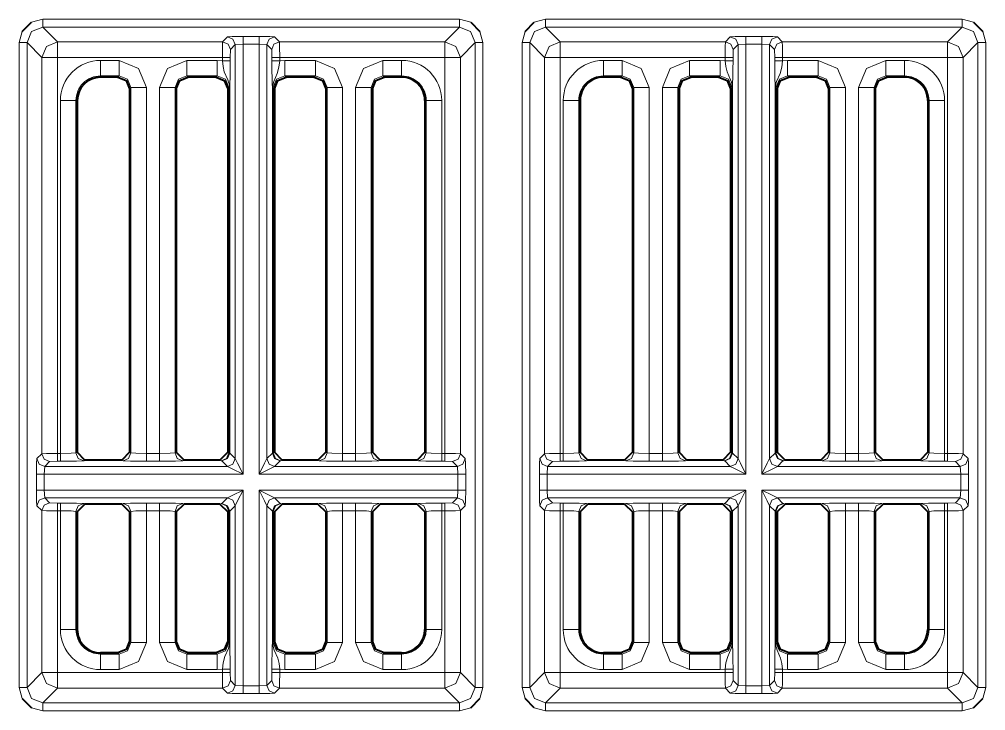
# Model space of a CAD drawing. Header units: millimetres. Extents: x 0 to 2941, y -405 to 1422.
# Drawn here: x 879.3 to 941.4, y 948 to 992.4 of the extents above; entities that cross this region are included whole.
import ezdxf

# ---------------------------------------------------------------- set-up
doc = ezdxf.new("R2010")
doc.units = ezdxf.units.MM
doc.layers.add('FINE', color=9, linetype='Continuous')
doc.layers.add('OUTLINE', color=7, linetype='Continuous')

msp = doc.modelspace()

# ---------------------------------------------------------------- linework, layer by layer
at = {"layer": 'FINE', "lineweight": 9}
for p, q in [((880.779, 992.427), (880.052, 992.239)), ((907.554, 992.427), (880.779, 992.427)), ((908.281, 992.239), (907.554, 992.427)), ((913.079, 992.427), (912.352, 992.239)), ((939.854, 992.427), (913.079, 992.427)), ((940.581, 992.239), (939.854, 992.427)), ((879.468, 991.655), (879.28, 990.928)), ((880.779, 991.927), (907.554, 991.927)), ((881.723, 990.984), (880.779, 991.927)), ((894.677, 991.325), (893.651, 991.325)), ((907.554, 991.927), (906.61, 990.984)), ((909.053, 990.928), (908.865, 991.655)), ((911.768, 991.655), (911.58, 990.928)), ((926.977, 991.325), (925.951, 991.325)), ((939.854, 991.927), (938.91, 990.984)), ((879.779, 990.928), (880.723, 989.984)), ((879.779, 949.503), (879.779, 990.928)), ((892.336, 990.984), (881.723, 990.984)), ((892.651, 991.299), (892.336, 990.984)), ((893.151, 990.799), (893.651, 990.824)), ((893.651, 990.824), (894.677, 990.824)), ((893.651, 963.201), (893.651, 990.824)), ((894.677, 990.824), (894.677, 963.201)), ((894.677, 990.824), (895.176, 990.799)), ((895.176, 990.799), (895.492, 990.484)), ((895.176, 964.201), (895.176, 990.799)), ((895.991, 990.984), (895.676, 991.299)), ((906.61, 990.984), (895.991, 990.984)), ((907.61, 989.984), (908.554, 990.928)), ((908.554, 990.928), (908.554, 949.503)), ((909.053, 949.503), (909.053, 990.928)), ((925.136, 990.484), (925.451, 990.799)), ((925.451, 990.799), (925.951, 990.824)), ((925.451, 990.799), (925.451, 964.201)), ((925.951, 963.201), (925.951, 990.824)), ((925.951, 990.824), (926.977, 990.824)), ((926.977, 990.824), (926.977, 963.201)), ((926.977, 990.824), (927.476, 990.799)), ((927.476, 990.799), (927.792, 990.484)), ((927.476, 964.201), (927.476, 990.799)), ((928.291, 990.984), (927.976, 991.299)), ((938.91, 990.984), (928.291, 990.984)), ((940.854, 990.928), (940.854, 949.503)), ((892.823, 989.984), (892.836, 990.484)), ((895.492, 990.484), (895.504, 989.984)), ((925.123, 989.984), (925.136, 990.484)), ((927.792, 990.484), (927.804, 989.984)), ((881.723, 989.984), (892.323, 989.984)), ((881.723, 964.529), (881.723, 989.984)), ((892.323, 989.758), (891.996, 989.789)), ((892.323, 989.984), (892.323, 989.758)), ((892.823, 989.758), (892.823, 989.984)), ((895.504, 989.984), (895.504, 989.758)), ((896.004, 989.984), (906.61, 989.984)), ((896.004, 989.758), (896.004, 989.984)), ((896.331, 989.789), (896.004, 989.758)), ((898.296, 989.789), (896.331, 989.789)), ((903.835, 989.789), (902.631, 989.789)), ((906.61, 989.984), (906.61, 964.529)), ((907.61, 964.516), (907.61, 989.984)), ((914.023, 989.984), (924.623, 989.984)), ((914.023, 964.529), (914.023, 989.984)), ((925.123, 989.758), (925.123, 989.984)), ((927.804, 989.984), (927.804, 989.758)), ((928.304, 989.984), (938.91, 989.984)), ((928.304, 989.758), (928.304, 989.984)), ((928.631, 989.789), (928.304, 989.758)), ((930.596, 989.789), (928.631, 989.789)), ((936.135, 989.789), (934.931, 989.789)), ((938.91, 989.984), (938.91, 964.529)), ((890.113, 988.708), (890.031, 988.79)), ((896.412, 988.708), (896.331, 988.79)), ((896.331, 988.79), (898.296, 988.79)), ((898.296, 988.79), (898.215, 988.708)), ((916.799, 988.708), (916.799, 988.79)), ((922.413, 988.708), (922.331, 988.79)), ((922.331, 988.79), (924.296, 988.79)), ((924.296, 988.79), (924.215, 988.708)), ((928.713, 988.708), (928.631, 988.79)), ((886.364, 987.959), (886.445, 988.041)), ((886.445, 988.041), (886.445, 964.566)), ((888.284, 988.041), (888.284, 964.529)), ((889.282, 988.041), (889.364, 987.959)), ((892.777, 988.041), (892.777, 964.558)), ((892.794, 964.558), (892.794, 988.041)), ((895.533, 988.041), (895.533, 964.558)), ((895.55, 964.558), (895.55, 988.041)), ((895.582, 988.041), (895.664, 987.959)), ((895.582, 964.566), (895.582, 988.041)), ((898.964, 987.959), (899.045, 988.041)), ((899.045, 988.041), (899.045, 964.566)), ((900.043, 964.529), (900.043, 988.041)), ((900.884, 988.041), (900.884, 964.529)), ((901.882, 988.041), (901.964, 987.959)), ((918.664, 987.959), (918.745, 988.041)), ((918.745, 988.041), (918.745, 964.566)), ((920.584, 988.041), (920.584, 964.529)), ((921.582, 988.041), (921.664, 987.959)), ((921.582, 964.566), (921.582, 988.041)), ((924.964, 987.959), (925.045, 988.041)), ((925.045, 988.041), (925.045, 964.566)), ((925.077, 988.041), (925.077, 964.558)), ((925.094, 964.558), (925.094, 988.041)), ((927.833, 988.041), (927.833, 964.558)), ((927.85, 964.558), (927.85, 988.041)), ((927.882, 988.041), (927.964, 987.959)), ((931.264, 987.959), (931.345, 988.041)), ((931.345, 988.041), (931.345, 964.566)), ((932.344, 964.529), (932.344, 988.041)), ((933.184, 988.041), (933.184, 964.529)), ((881.919, 987.208), (881.919, 964.529)), ((882.917, 987.208), (882.999, 987.208)), ((905.335, 987.208), (905.416, 987.208)), ((906.415, 964.529), (906.415, 987.208)), ((914.219, 987.208), (914.219, 964.529)), ((915.217, 987.208), (915.299, 987.208)), ((915.217, 964.566), (915.217, 987.208)), ((937.635, 987.208), (937.716, 987.208)), ((937.716, 987.208), (937.716, 964.566)), ((938.715, 964.529), (938.715, 987.208)), ((880.723, 964.516), (880.408, 964.201)), ((880.908, 963.701), (881.223, 964.016)), ((881.223, 964.016), (881.723, 964.029)), ((881.919, 964.529), (881.723, 964.529)), ((881.723, 964.029), (881.919, 964.029)), ((883.416, 964.066), (883.498, 964.107)), ((885.864, 964.107), (885.946, 964.066)), ((886.445, 964.566), (886.364, 964.607)), ((887.444, 964.029), (888.284, 964.029)), ((889.781, 964.066), (889.864, 964.107)), ((892.164, 964.107), (892.246, 964.066)), ((892.246, 964.066), (892.294, 964.058)), ((892.294, 964.058), (892.651, 963.701)), ((892.745, 964.566), (892.664, 964.607)), ((892.777, 964.558), (892.745, 964.566)), ((893.151, 964.201), (892.794, 964.558)), ((895.533, 964.558), (895.176, 964.201)), ((895.582, 964.566), (895.55, 964.558)), ((895.664, 964.607), (895.582, 964.566)), ((895.676, 963.701), (896.033, 964.058)), ((896.033, 964.058), (896.082, 964.066)), ((896.082, 964.066), (896.164, 964.107)), ((898.463, 964.107), (898.546, 964.066)), ((899.045, 964.566), (898.964, 964.607)), ((900.884, 964.529), (900.043, 964.529)), ((900.043, 964.029), (900.884, 964.029)), ((902.381, 964.066), (902.464, 964.107)), ((904.835, 964.107), (904.917, 964.066)), ((906.61, 964.529), (906.415, 964.529)), ((906.415, 964.029), (906.61, 964.029)), ((906.61, 964.029), (907.11, 964.016)), ((907.11, 964.016), (907.425, 963.701)), ((907.925, 964.201), (907.61, 964.516)), ((913.208, 963.701), (913.523, 964.016)), ((913.523, 964.016), (914.023, 964.029)), ((914.219, 964.529), (914.023, 964.529)), ((914.023, 964.029), (914.219, 964.029)), ((915.299, 964.607), (915.217, 964.566)), ((915.717, 964.066), (915.799, 964.107)), ((918.164, 964.107), (918.246, 964.066)), ((918.745, 964.566), (918.664, 964.607)), ((919.743, 964.029), (920.584, 964.029)), ((921.664, 964.607), (921.582, 964.566)), ((922.082, 964.066), (922.163, 964.107)), ((924.464, 964.107), (924.546, 964.066)), ((924.546, 964.066), (924.594, 964.058)), ((924.594, 964.058), (924.951, 963.701)), ((925.045, 964.566), (924.964, 964.607)), ((925.077, 964.558), (925.045, 964.566)), ((925.451, 964.201), (925.094, 964.558)), ((927.833, 964.558), (927.476, 964.201)), ((927.882, 964.566), (927.85, 964.558)), ((927.976, 963.701), (928.333, 964.058)), ((928.333, 964.058), (928.382, 964.066)), ((928.382, 964.066), (928.464, 964.107)), ((930.764, 964.107), (930.846, 964.066)), ((931.345, 964.566), (931.264, 964.607)), ((933.184, 964.529), (932.344, 964.529)), ((932.344, 964.029), (933.184, 964.029)), ((934.264, 964.607), (934.182, 964.566)), ((934.681, 964.066), (934.763, 964.107)), ((937.135, 964.107), (937.217, 964.066)), ((937.716, 964.566), (937.635, 964.607)), ((938.91, 964.529), (938.715, 964.529)), ((938.715, 964.029), (938.91, 964.029)), ((938.91, 964.029), (939.41, 964.016)), ((939.41, 964.016), (939.725, 963.701)), ((880.882, 963.201), (880.908, 963.701)), ((880.908, 963.701), (892.651, 963.701)), ((895.676, 963.701), (907.425, 963.701)), ((907.425, 963.701), (907.451, 963.201)), ((913.182, 963.201), (913.208, 963.701)), ((913.208, 963.701), (924.951, 963.701)), ((927.976, 963.701), (939.725, 963.701)), ((939.725, 963.701), (939.751, 963.201)), ((880.382, 963.201), (880.382, 962.175)), ((880.882, 962.175), (880.882, 963.201)), ((893.651, 963.201), (880.882, 963.201)), ((907.451, 963.201), (894.677, 963.201)), ((907.451, 963.201), (907.451, 962.175)), ((907.951, 962.175), (907.951, 963.201)), ((912.683, 963.201), (912.683, 962.175)), ((925.951, 963.201), (913.182, 963.201)), ((913.182, 962.175), (913.182, 963.201)), ((939.751, 963.201), (926.977, 963.201)), ((939.751, 963.201), (939.751, 962.175)), ((940.251, 962.175), (940.251, 963.201)), ((880.908, 961.675), (880.882, 962.175)), ((893.651, 949.606), (893.651, 962.175)), ((894.677, 962.175), (894.677, 949.606)), ((894.677, 962.175), (907.451, 962.175)), ((907.451, 962.175), (907.425, 961.675)), ((913.182, 962.175), (925.951, 962.175)), ((913.208, 961.675), (913.182, 962.175)), ((926.977, 962.175), (939.751, 962.175)), ((926.977, 962.175), (926.977, 949.606)), ((939.751, 962.175), (939.725, 961.675)), ((892.651, 961.675), (880.908, 961.675)), ((881.223, 961.36), (880.908, 961.675)), ((892.651, 961.675), (892.294, 961.318)), ((907.425, 961.675), (895.676, 961.675)), ((896.033, 961.318), (895.676, 961.675)), ((907.425, 961.675), (907.11, 961.36)), ((924.951, 961.675), (913.208, 961.675)), ((913.523, 961.36), (913.208, 961.675)), ((939.725, 961.675), (927.976, 961.675)), ((928.333, 961.318), (927.976, 961.675)), ((939.725, 961.675), (939.41, 961.36)), ((880.408, 961.176), (880.723, 960.86)), ((881.723, 961.348), (881.223, 961.36)), ((881.919, 961.348), (881.723, 961.348)), ((883.498, 961.269), (883.416, 961.31)), ((885.946, 961.31), (885.864, 961.269)), ((888.284, 961.348), (887.444, 961.348)), ((889.864, 961.269), (889.781, 961.31)), ((892.246, 961.31), (892.164, 961.269)), ((892.294, 961.318), (892.246, 961.31)), ((892.794, 960.819), (893.151, 961.176)), ((895.176, 949.632), (895.176, 961.176)), ((896.082, 961.31), (896.033, 961.318)), ((896.164, 961.269), (896.082, 961.31)), ((898.546, 961.31), (898.463, 961.269)), ((900.884, 961.348), (900.043, 961.348)), ((902.464, 961.269), (902.381, 961.31)), ((904.917, 961.31), (904.835, 961.269)), ((906.61, 961.348), (906.415, 961.348)), ((907.11, 961.36), (906.61, 961.348)), ((912.708, 961.176), (913.023, 960.86)), ((914.023, 961.348), (913.523, 961.36)), ((914.219, 961.348), (914.023, 961.348)), ((918.246, 961.31), (918.164, 961.269)), ((920.584, 961.348), (919.743, 961.348)), ((924.546, 961.31), (924.464, 961.269)), ((925.094, 960.819), (925.451, 961.176)), ((925.451, 961.176), (925.451, 949.632)), ((928.382, 961.31), (928.333, 961.318)), ((928.464, 961.269), (928.382, 961.31)), ((930.846, 961.31), (930.764, 961.269)), ((933.184, 961.348), (932.344, 961.348)), ((934.763, 961.269), (934.681, 961.31)), ((937.217, 961.31), (937.135, 961.269)), ((938.91, 961.348), (938.715, 961.348)), ((939.41, 961.36), (938.91, 961.348)), ((939.91, 960.86), (940.225, 961.176)), ((880.723, 960.86), (880.723, 950.447)), ((881.723, 960.847), (881.919, 960.847)), ((881.723, 950.447), (881.723, 960.847)), ((882.917, 953.222), (882.917, 960.81)), ((882.917, 960.81), (882.999, 960.77)), ((889.282, 952.39), (889.282, 960.81)), ((889.282, 960.81), (889.364, 960.77)), ((892.664, 960.77), (892.745, 960.81)), ((892.745, 960.81), (892.777, 960.819)), ((892.745, 960.81), (892.745, 952.39)), ((892.777, 960.819), (892.777, 952.39)), ((892.794, 952.39), (892.794, 960.819)), ((895.582, 952.39), (895.582, 960.81)), ((895.582, 960.81), (895.664, 960.77)), ((900.043, 952.39), (900.043, 960.847)), ((900.043, 960.847), (900.884, 960.847)), ((900.884, 960.847), (900.884, 952.39)), ((905.335, 960.77), (905.416, 960.81)), ((906.415, 960.847), (906.61, 960.847)), ((906.415, 953.222), (906.415, 960.847)), ((906.61, 960.847), (906.61, 950.447)), ((907.61, 950.447), (907.61, 960.86)), ((914.023, 960.847), (914.219, 960.847)), ((914.023, 950.447), (914.023, 960.847)), ((914.219, 960.847), (914.219, 953.222)), ((915.217, 953.222), (915.217, 960.81)), ((915.217, 960.81), (915.299, 960.77)), ((918.664, 960.77), (918.745, 960.81)), ((918.745, 960.81), (918.745, 952.39)), ((919.743, 952.39), (919.743, 960.847)), ((919.743, 960.847), (920.584, 960.847)), ((920.584, 960.847), (920.584, 952.39)), ((921.582, 952.39), (921.582, 960.81)), ((921.582, 960.81), (921.664, 960.77)), ((924.964, 960.77), (925.045, 960.81)), ((925.045, 960.81), (925.077, 960.819)), ((925.045, 960.81), (925.045, 952.39)), ((925.077, 960.819), (925.077, 952.39)), ((925.094, 952.39), (925.094, 960.819)), ((927.833, 960.819), (927.833, 952.39)), ((927.85, 960.819), (927.882, 960.81)), ((927.882, 952.39), (927.882, 960.81)), ((927.882, 960.81), (927.964, 960.77)), ((931.264, 960.77), (931.345, 960.81)), ((932.344, 952.39), (932.344, 960.847)), ((932.344, 960.847), (933.184, 960.847)), ((933.184, 960.847), (933.184, 952.39)), ((934.182, 952.39), (934.182, 960.81)), ((934.182, 960.81), (934.264, 960.77)), ((937.635, 960.77), (937.716, 960.81)), ((937.716, 960.81), (937.716, 953.222)), ((938.715, 960.847), (938.91, 960.847)), ((938.715, 953.222), (938.715, 960.847)), ((938.91, 960.847), (938.91, 950.447)), ((939.91, 950.447), (939.91, 960.86)), ((882.999, 953.222), (882.917, 953.222)), ((915.299, 953.222), (915.217, 953.222)), ((937.716, 953.222), (937.635, 953.222)), ((886.445, 952.39), (886.364, 952.471)), ((889.364, 952.471), (889.282, 952.39)), ((892.745, 952.39), (892.664, 952.471)), ((895.664, 952.471), (895.582, 952.39)), ((899.045, 952.39), (898.964, 952.471)), ((901.964, 952.471), (901.882, 952.39)), ((918.745, 952.39), (918.664, 952.471)), ((921.664, 952.471), (921.582, 952.39)), ((925.045, 952.39), (924.964, 952.471)), ((927.964, 952.471), (927.882, 952.39)), ((934.264, 952.471), (934.182, 952.39)), ((890.031, 951.641), (890.113, 951.722)), ((896.331, 951.641), (896.412, 951.722)), ((898.296, 951.641), (896.331, 951.641)), ((898.215, 951.722), (898.296, 951.641)), ((916.799, 951.641), (916.799, 951.722)), ((924.215, 951.722), (924.296, 951.641)), ((928.631, 951.641), (928.713, 951.722)), ((930.596, 951.641), (928.631, 951.641)), ((930.515, 951.722), (930.596, 951.641)), ((934.931, 951.641), (935.013, 951.722)), ((936.135, 951.641), (934.931, 951.641)), ((936.135, 951.722), (936.135, 951.641)), ((880.723, 950.447), (879.779, 949.503)), ((892.323, 950.447), (881.723, 950.447)), ((884.499, 950.643), (885.696, 950.643)), ((892.323, 950.673), (892.323, 950.447)), ((892.823, 950.447), (892.823, 950.673)), ((892.836, 949.947), (892.823, 950.447)), ((895.504, 950.447), (895.492, 949.947)), ((895.504, 950.673), (895.504, 950.447)), ((896.004, 950.447), (896.004, 950.673)), ((896.004, 950.673), (896.331, 950.643)), ((906.61, 950.447), (896.004, 950.447)), ((896.331, 950.643), (898.296, 950.643)), ((902.631, 950.643), (903.835, 950.643)), ((908.554, 949.503), (907.61, 950.447)), ((924.623, 950.447), (914.023, 950.447)), ((916.799, 950.643), (917.996, 950.643)), ((922.331, 950.643), (924.296, 950.643)), ((924.296, 950.643), (924.623, 950.673)), ((924.623, 950.673), (924.623, 950.447)), ((925.123, 950.447), (925.123, 950.673)), ((925.136, 949.947), (925.123, 950.447)), ((927.804, 950.447), (927.792, 949.947)), ((927.804, 950.673), (927.804, 950.447)), ((928.304, 950.447), (928.304, 950.673)), ((928.304, 950.673), (928.631, 950.643)), ((938.91, 950.447), (928.304, 950.447)), ((928.631, 950.643), (930.596, 950.643)), ((934.931, 950.643), (936.135, 950.643)), ((940.854, 949.503), (939.91, 950.447)), ((895.492, 949.947), (895.176, 949.632)), ((925.451, 949.632), (925.136, 949.947)), ((927.792, 949.947), (927.476, 949.632)), ((880.779, 948.503), (881.723, 949.447)), ((881.723, 949.447), (892.336, 949.447)), ((892.336, 949.447), (892.651, 949.132)), ((893.651, 949.606), (893.151, 949.632)), ((894.677, 949.606), (893.651, 949.606)), ((895.176, 949.632), (894.677, 949.606)), ((895.991, 949.447), (906.61, 949.447)), ((906.61, 949.447), (907.554, 948.503)), ((908.865, 948.776), (909.053, 949.503)), ((913.079, 948.503), (914.023, 949.447)), ((914.023, 949.447), (924.636, 949.447)), ((924.636, 949.447), (924.951, 949.132)), ((925.951, 949.606), (925.451, 949.632)), ((927.476, 949.632), (926.977, 949.606)), ((927.976, 949.132), (928.291, 949.447)), ((941.165, 948.776), (941.354, 949.503)), ((907.554, 948.503), (880.779, 948.503)), ((893.651, 949.106), (894.677, 949.106)), ((939.854, 948.503), (913.079, 948.503)), ((925.951, 949.106), (926.977, 949.106)), ((880.052, 948.191), (880.779, 948.003)), ((880.779, 948.003), (907.554, 948.003)), ((907.554, 948.003), (908.281, 948.191)), ((912.352, 948.191), (913.079, 948.003))]:
    msp.add_line(p, q, dxfattribs=at)
for points in [[(880.779, 992.427), (880.779, 992.078), (880.779, 991.927)], [(907.554, 992.427), (907.554, 992.078), (907.554, 991.927)], [(913.079, 992.427), (913.079, 992.078), (913.079, 991.927)], [(939.854, 992.427), (939.854, 992.078), (939.854, 991.927)], [(879.779, 990.928), (880.072, 991.635), (880.779, 991.927)], [(893.651, 991.325), (892.953, 991.317), (892.651, 991.299)], [(893.651, 990.824), (893.651, 991.174), (893.651, 991.325)], [(894.677, 990.824), (894.677, 991.174), (894.677, 991.325)], [(895.676, 991.299), (895.374, 991.317), (894.677, 991.325)], [(907.554, 991.927), (908.261, 991.635), (908.554, 990.928)], [(912.08, 990.928), (912.372, 991.635), (913.079, 991.927)], [(914.023, 990.984), (913.079, 991.927), (939.854, 991.927)], [(925.951, 991.325), (925.253, 991.317), (924.951, 991.299)], [(925.951, 990.824), (925.951, 991.174), (925.951, 991.325)], [(926.977, 990.824), (926.977, 991.174), (926.977, 991.325)], [(927.976, 991.299), (927.674, 991.317), (926.977, 991.325)], [(939.854, 991.927), (940.561, 991.635), (940.854, 990.928)], [(941.354, 949.503), (941.354, 990.928), (941.165, 991.655)], [(879.779, 990.928), (879.629, 990.928), (879.28, 990.928)], [(879.28, 990.928), (879.28, 949.503), (879.468, 948.776)], [(881.723, 990.984), (881.016, 990.691), (880.723, 989.984)], [(881.723, 990.984), (881.723, 990.682), (881.723, 989.984)], [(892.336, 990.984), (892.327, 990.682), (892.323, 989.984)], [(892.836, 990.484), (892.689, 990.837), (892.336, 990.984)], [(893.151, 990.799), (893.004, 991.152), (892.651, 991.299)], [(892.836, 990.484), (893.151, 990.799), (893.151, 964.201)], [(895.176, 990.799), (895.323, 991.152), (895.676, 991.299)], [(895.492, 990.484), (895.638, 990.837), (895.991, 990.984)], [(896.004, 989.984), (896, 990.682), (895.991, 990.984)], [(906.61, 990.984), (906.61, 990.682), (906.61, 989.984)], [(907.61, 989.984), (907.317, 990.691), (906.61, 990.984)], [(909.053, 990.928), (908.705, 990.928), (908.554, 990.928)], [(912.08, 990.928), (911.929, 990.928), (911.58, 990.928)], [(911.58, 990.928), (911.58, 949.503), (911.768, 948.776)], [(912.08, 949.503), (912.08, 990.928), (913.023, 989.984)], [(914.023, 990.984), (913.316, 990.691), (913.023, 989.984)], [(924.951, 991.299), (924.636, 990.984), (914.023, 990.984)], [(914.023, 990.984), (914.023, 990.682), (914.023, 989.984)], [(924.636, 990.984), (924.627, 990.682), (924.623, 989.984)], [(925.136, 990.484), (924.989, 990.837), (924.636, 990.984)], [(925.451, 990.799), (925.304, 991.152), (924.951, 991.299)], [(927.476, 990.799), (927.623, 991.152), (927.976, 991.299)], [(927.792, 990.484), (927.938, 990.837), (928.291, 990.984)], [(928.304, 989.984), (928.3, 990.682), (928.291, 990.984)], [(938.91, 990.984), (938.91, 990.682), (938.91, 989.984)], [(939.91, 989.984), (939.617, 990.691), (938.91, 990.984)], [(939.91, 964.516), (939.91, 989.984), (940.854, 990.928)], [(941.354, 990.928), (941.005, 990.928), (940.854, 990.928)], [(881.723, 989.984), (881.025, 989.984), (880.723, 989.984), (880.723, 964.516)], [(884.499, 988.79), (884.499, 989.1), (884.499, 989.789)], [(885.696, 988.79), (885.696, 989.1), (885.696, 989.789)], [(888.284, 964.529), (887.444, 964.529), (887.444, 988.041), (886.932, 989.277), (885.696, 989.789)], [(891.996, 989.789), (890.031, 989.789), (888.795, 989.277), (888.284, 988.041)], [(890.031, 988.79), (890.031, 989.1), (890.031, 989.789)], [(891.996, 988.79), (891.996, 989.1), (891.996, 989.789)], [(892.823, 989.984), (892.672, 989.984), (892.323, 989.984)], [(892.823, 989.758), (892.672, 989.758), (892.323, 989.758)], [(892.323, 989.758), (892.366, 989.394), (892.444, 989.051), (892.669, 988.533), (892.72, 988.396), (892.749, 988.289), (892.772, 988.143), (892.777, 988.074), (892.777, 988.041)], [(892.794, 988.041), (892.794, 988.053), (892.794, 988.081), (892.795, 988.14), (892.797, 988.189), (892.799, 988.263), (892.813, 988.757), (892.82, 989.227), (892.823, 989.758)], [(895.504, 989.984), (895.655, 989.984), (896.004, 989.984)], [(895.504, 989.758), (895.655, 989.758), (896.004, 989.758)], [(895.504, 989.758), (895.507, 989.166), (895.517, 988.618), (895.53, 988.21), (895.533, 988.102), (895.533, 988.068), (895.533, 988.041)], [(895.55, 988.041), (895.552, 988.111), (895.561, 988.198), (895.621, 988.438), (895.843, 988.937), (895.954, 989.351), (896.004, 989.758)], [(896.331, 988.79), (896.331, 989.1), (896.331, 989.789)], [(898.296, 988.79), (898.296, 989.1), (898.296, 989.789)], [(900.043, 988.041), (899.532, 989.277), (898.296, 989.789)], [(902.631, 989.789), (901.395, 989.277), (900.884, 988.041)], [(902.631, 989.789), (902.631, 989.1), (902.631, 988.79)], [(903.835, 989.789), (903.835, 989.1), (903.835, 988.79)], [(907.61, 989.984), (907.308, 989.984), (906.61, 989.984)], [(913.023, 989.984), (913.023, 964.516), (912.708, 964.201)], [(914.023, 989.984), (913.325, 989.984), (913.023, 989.984)], [(916.799, 988.79), (916.799, 989.1), (916.799, 989.789)], [(917.996, 988.79), (917.996, 989.1), (917.996, 989.789)], [(920.584, 964.529), (919.743, 964.529), (919.743, 988.041), (919.232, 989.277), (917.996, 989.789)], [(924.296, 989.789), (922.331, 989.789), (921.095, 989.277), (920.584, 988.041)], [(922.331, 988.79), (922.331, 989.1), (922.331, 989.789)], [(924.623, 989.984), (924.623, 989.758), (924.296, 989.789)], [(924.296, 988.79), (924.296, 989.1), (924.296, 989.789)], [(925.123, 989.984), (924.972, 989.984), (924.623, 989.984)], [(925.123, 989.758), (924.972, 989.758), (924.623, 989.758)], [(924.623, 989.758), (924.666, 989.394), (924.744, 989.051), (924.969, 988.533), (925.02, 988.396), (925.049, 988.289), (925.072, 988.143), (925.076, 988.074), (925.077, 988.041)], [(925.094, 988.041), (925.094, 988.053), (925.094, 988.081), (925.095, 988.14), (925.097, 988.189), (925.099, 988.263), (925.114, 988.757), (925.12, 989.227), (925.123, 989.758)], [(927.804, 989.984), (927.955, 989.984), (928.304, 989.984)], [(927.804, 989.758), (927.955, 989.758), (928.304, 989.758)], [(927.804, 989.758), (927.807, 989.166), (927.817, 988.618), (927.83, 988.21), (927.833, 988.102), (927.833, 988.068), (927.833, 988.041)], [(927.85, 988.041), (927.852, 988.111), (927.861, 988.198), (927.921, 988.438), (928.143, 988.937), (928.254, 989.351), (928.304, 989.758)], [(928.631, 988.79), (928.631, 989.1), (928.631, 989.789)], [(930.596, 988.79), (930.596, 989.1), (930.596, 989.789)], [(932.344, 988.041), (931.832, 989.277), (930.596, 989.789)], [(934.931, 989.789), (933.695, 989.277), (933.184, 988.041)], [(934.931, 989.789), (934.931, 989.1), (934.931, 988.79)], [(936.135, 989.789), (936.135, 989.1), (936.135, 988.79)], [(939.91, 989.984), (939.608, 989.984), (938.91, 989.984)], [(884.499, 988.708), (884.499, 988.79), (885.696, 988.79), (885.615, 988.708)], [(885.696, 988.79), (886.227, 988.572), (886.445, 988.041)], [(889.282, 988.041), (889.5, 988.572), (890.031, 988.79)], [(890.031, 988.79), (891.996, 988.79), (891.915, 988.708)], [(891.996, 988.79), (892.527, 988.572), (892.745, 988.041)], [(895.582, 988.041), (895.8, 988.572), (896.331, 988.79)], [(898.296, 988.79), (898.827, 988.572), (899.045, 988.041)], [(901.882, 988.041), (902.1, 988.572), (902.631, 988.79)], [(902.712, 988.708), (902.631, 988.79), (903.835, 988.79), (903.835, 988.708)], [(916.799, 988.79), (917.996, 988.79), (917.915, 988.708)], [(917.996, 988.79), (918.527, 988.572), (918.745, 988.041)], [(921.582, 988.041), (921.8, 988.572), (922.331, 988.79)], [(924.296, 988.79), (924.827, 988.572), (925.045, 988.041)], [(927.882, 988.041), (928.1, 988.572), (928.631, 988.79)], [(928.631, 988.79), (930.596, 988.79), (930.515, 988.708)], [(930.596, 988.79), (931.127, 988.572), (931.345, 988.041)], [(934.182, 988.041), (934.4, 988.572), (934.931, 988.79)], [(935.013, 988.708), (934.931, 988.79), (936.135, 988.79), (936.135, 988.708)], [(887.444, 988.041), (886.755, 988.041), (886.445, 988.041)], [(889.282, 988.041), (888.972, 988.041), (888.284, 988.041)], [(889.364, 964.607), (889.282, 964.566), (889.282, 988.041)], [(892.664, 987.959), (892.745, 988.041), (892.745, 964.566)], [(892.777, 988.041), (892.756, 988.041), (892.745, 988.041)], [(892.794, 988.041), (892.789, 988.041), (892.777, 988.041)], [(895.533, 988.041), (895.538, 988.041), (895.55, 988.041)], [(895.582, 988.041), (895.571, 988.041), (895.55, 988.041)], [(900.043, 988.041), (899.355, 988.041), (899.045, 988.041)], [(900.884, 988.041), (901.572, 988.041), (901.882, 988.041)], [(901.964, 964.607), (901.882, 964.566), (901.882, 988.041)], [(918.745, 988.041), (919.055, 988.041), (919.743, 988.041)], [(921.582, 988.041), (921.272, 988.041), (920.584, 988.041)], [(925.077, 988.041), (925.056, 988.041), (925.045, 988.041)], [(925.094, 988.041), (925.089, 988.041), (925.077, 988.041)], [(927.833, 988.041), (927.838, 988.041), (927.85, 988.041)], [(927.882, 988.041), (927.871, 988.041), (927.85, 988.041)], [(927.964, 964.607), (927.882, 964.566), (927.882, 988.041)], [(932.344, 988.041), (931.655, 988.041), (931.345, 988.041)], [(933.184, 988.041), (933.872, 988.041), (934.182, 988.041)], [(934.182, 964.566), (934.182, 988.041), (934.264, 987.959)], [(882.917, 987.208), (882.607, 987.208), (881.919, 987.208)], [(882.999, 964.607), (882.917, 964.566), (882.917, 987.208)], [(905.416, 987.208), (905.416, 964.566), (905.335, 964.607)], [(905.416, 987.208), (905.726, 987.208), (906.415, 987.208)], [(914.219, 987.208), (914.907, 987.208), (915.217, 987.208)], [(937.716, 987.208), (938.026, 987.208), (938.715, 987.208)], [(880.408, 964.201), (880.39, 963.899), (880.382, 963.201)], [(880.908, 963.701), (880.554, 963.847), (880.408, 964.201)], [(881.723, 964.529), (881.025, 964.525), (880.723, 964.516)], [(881.223, 964.016), (880.87, 964.163), (880.723, 964.516)], [(881.723, 964.029), (881.723, 964.18), (881.723, 964.529)], [(882.917, 964.566), (882.607, 964.54), (881.919, 964.529)], [(881.919, 964.029), (881.919, 964.18), (881.919, 964.529)], [(881.919, 964.029), (882.951, 964.04), (883.416, 964.066)], [(883.416, 964.066), (883.064, 964.213), (882.917, 964.566)], [(885.946, 964.066), (886.298, 964.213), (886.445, 964.566)], [(885.946, 964.066), (886.411, 964.04), (887.444, 964.029)], [(887.444, 964.529), (886.755, 964.54), (886.445, 964.566)], [(887.444, 964.029), (887.444, 964.18), (887.444, 964.529)], [(889.282, 964.566), (888.972, 964.54), (888.284, 964.529)], [(888.284, 964.029), (888.284, 964.18), (888.284, 964.529)], [(888.284, 964.029), (889.316, 964.04), (889.781, 964.066)], [(889.781, 964.066), (889.429, 964.213), (889.282, 964.566)], [(892.246, 964.066), (892.598, 964.213), (892.745, 964.566)], [(892.294, 964.058), (892.647, 964.205), (892.794, 964.558)], [(892.294, 964.058), (892.634, 964.206), (892.777, 964.558)], [(892.651, 963.701), (893.004, 963.847), (893.151, 964.201)], [(892.794, 964.558), (892.789, 964.558), (892.777, 964.558)], [(893.651, 963.201), (893.302, 963.899), (893.151, 964.201)], [(895.176, 964.201), (895.025, 963.899), (894.677, 963.201)], [(895.176, 964.201), (895.323, 963.847), (895.676, 963.701)], [(895.533, 964.558), (895.68, 964.205), (896.033, 964.058)], [(895.55, 964.558), (895.538, 964.558), (895.533, 964.558)], [(895.55, 964.558), (895.693, 964.206), (896.033, 964.058)], [(895.582, 964.566), (895.729, 964.213), (896.082, 964.066)], [(898.546, 964.066), (898.898, 964.213), (899.045, 964.566)], [(898.546, 964.066), (899.011, 964.04), (900.043, 964.029)], [(900.043, 964.529), (899.355, 964.54), (899.045, 964.566)], [(900.043, 964.029), (900.043, 964.18), (900.043, 964.529)], [(901.882, 964.566), (901.572, 964.54), (900.884, 964.529)], [(900.884, 964.029), (900.884, 964.18), (900.884, 964.529)], [(900.884, 964.029), (901.916, 964.04), (902.381, 964.066)], [(902.381, 964.066), (902.029, 964.213), (901.882, 964.566)], [(905.416, 964.566), (905.27, 964.213), (904.917, 964.066)], [(904.917, 964.066), (905.382, 964.04), (906.415, 964.029)], [(906.415, 964.529), (905.726, 964.54), (905.416, 964.566)], [(906.415, 964.529), (906.415, 964.18), (906.415, 964.029)], [(906.61, 964.529), (906.61, 964.18), (906.61, 964.029)], [(907.61, 964.516), (907.308, 964.525), (906.61, 964.529)], [(907.61, 964.516), (907.463, 964.163), (907.11, 964.016)], [(907.925, 964.201), (907.778, 963.847), (907.425, 963.701)], [(907.951, 963.201), (907.943, 963.899), (907.925, 964.201)], [(912.708, 964.201), (912.69, 963.899), (912.683, 963.201)], [(913.208, 963.701), (912.855, 963.847), (912.708, 964.201)], [(914.023, 964.529), (913.325, 964.525), (913.023, 964.516)], [(913.523, 964.016), (913.17, 964.163), (913.023, 964.516)], [(914.023, 964.029), (914.023, 964.18), (914.023, 964.529)], [(915.217, 964.566), (914.907, 964.54), (914.219, 964.529)], [(914.219, 964.029), (914.219, 964.18), (914.219, 964.529)], [(914.219, 964.029), (915.251, 964.04), (915.717, 964.066)], [(915.717, 964.066), (915.364, 964.213), (915.217, 964.566)], [(918.246, 964.066), (918.598, 964.213), (918.745, 964.566)], [(918.246, 964.066), (918.711, 964.04), (919.743, 964.029)], [(919.743, 964.529), (919.055, 964.54), (918.745, 964.566)], [(919.743, 964.029), (919.743, 964.18), (919.743, 964.529)], [(921.582, 964.566), (921.272, 964.54), (920.584, 964.529)], [(920.584, 964.029), (920.584, 964.18), (920.584, 964.529)], [(920.584, 964.029), (921.616, 964.04), (922.082, 964.066)], [(922.082, 964.066), (921.729, 964.213), (921.582, 964.566)], [(924.546, 964.066), (924.898, 964.213), (925.045, 964.566)], [(924.594, 964.058), (924.934, 964.206), (925.077, 964.558)], [(924.594, 964.058), (924.947, 964.205), (925.094, 964.558)], [(924.951, 963.701), (925.304, 963.847), (925.451, 964.201)], [(925.094, 964.558), (925.089, 964.558), (925.077, 964.558)], [(925.951, 963.201), (925.602, 963.899), (925.451, 964.201)], [(927.476, 964.201), (927.325, 963.899), (926.977, 963.201)], [(927.476, 964.201), (927.623, 963.847), (927.976, 963.701)], [(927.833, 964.558), (927.98, 964.205), (928.333, 964.058)], [(927.85, 964.558), (927.838, 964.558), (927.833, 964.558)], [(927.85, 964.558), (927.993, 964.206), (928.333, 964.058)], [(927.882, 964.566), (928.029, 964.213), (928.382, 964.066)], [(930.846, 964.066), (931.198, 964.213), (931.345, 964.566)], [(930.846, 964.066), (931.311, 964.04), (932.344, 964.029)], [(932.344, 964.529), (931.655, 964.54), (931.345, 964.566)], [(932.344, 964.029), (932.344, 964.18), (932.344, 964.529)], [(934.182, 964.566), (933.872, 964.54), (933.184, 964.529)], [(933.184, 964.029), (933.184, 964.18), (933.184, 964.529)], [(933.184, 964.029), (934.216, 964.04), (934.681, 964.066)], [(934.681, 964.066), (934.329, 964.213), (934.182, 964.566)], [(937.217, 964.066), (937.569, 964.213), (937.716, 964.566)], [(937.217, 964.066), (937.682, 964.04), (938.715, 964.029)], [(938.715, 964.529), (938.026, 964.54), (937.716, 964.566)], [(938.715, 964.029), (938.715, 964.18), (938.715, 964.529)], [(938.91, 964.029), (938.91, 964.18), (938.91, 964.529)], [(939.91, 964.516), (939.608, 964.525), (938.91, 964.529)], [(939.41, 964.016), (939.763, 964.163), (939.91, 964.516)], [(939.725, 963.701), (940.079, 963.847), (940.225, 964.201)], [(940.251, 963.201), (940.243, 963.899), (940.225, 964.201), (939.91, 964.516)], [(892.651, 963.701), (892.953, 963.55), (893.651, 963.201)], [(894.677, 963.201), (895.374, 963.55), (895.676, 963.701)], [(924.951, 963.701), (925.253, 963.55), (925.951, 963.201)], [(926.977, 963.201), (927.674, 963.55), (927.976, 963.701)], [(880.882, 963.201), (880.533, 963.201), (880.382, 963.201)], [(907.951, 963.201), (907.8, 963.201), (907.451, 963.201)], [(913.182, 963.201), (912.834, 963.201), (912.683, 963.201)], [(939.751, 963.201), (940.1, 963.201), (940.251, 963.201)], [(880.882, 962.175), (880.533, 962.175), (880.382, 962.175)], [(880.382, 962.175), (880.39, 961.477), (880.408, 961.176)], [(880.882, 962.175), (893.651, 962.175), (892.953, 961.826), (892.651, 961.675)], [(893.151, 961.176), (893.302, 961.477), (893.651, 962.175)], [(895.676, 961.675), (895.374, 961.826), (894.677, 962.175)], [(894.677, 962.175), (895.025, 961.477), (895.176, 961.176)], [(907.951, 962.175), (907.8, 962.175), (907.451, 962.175)], [(907.61, 960.86), (907.925, 961.176), (907.943, 961.477), (907.951, 962.175)], [(913.182, 962.175), (912.834, 962.175), (912.683, 962.175)], [(912.683, 962.175), (912.69, 961.477), (912.708, 961.176)], [(925.951, 962.175), (925.253, 961.826), (924.951, 961.675)], [(925.451, 961.176), (925.602, 961.477), (925.951, 962.175)], [(926.977, 949.606), (925.951, 949.606), (925.951, 962.175)], [(927.976, 961.675), (927.674, 961.826), (926.977, 962.175)], [(926.977, 962.175), (927.325, 961.477), (927.476, 961.176)], [(939.751, 962.175), (940.1, 962.175), (940.251, 962.175)], [(940.225, 961.176), (940.243, 961.477), (940.251, 962.175)], [(880.908, 961.675), (880.554, 961.529), (880.408, 961.176)], [(893.151, 961.176), (893.004, 961.529), (892.651, 961.675)], [(895.676, 961.675), (895.323, 961.529), (895.176, 961.176)], [(907.925, 961.176), (907.778, 961.529), (907.425, 961.675)], [(913.208, 961.675), (912.855, 961.529), (912.708, 961.176)], [(924.951, 961.675), (924.594, 961.318), (924.546, 961.31)], [(925.451, 961.176), (925.304, 961.529), (924.951, 961.675)], [(927.976, 961.675), (927.623, 961.529), (927.476, 961.176)], [(939.725, 961.675), (940.079, 961.529), (940.225, 961.176)], [(881.223, 961.36), (880.87, 961.214), (880.723, 960.86)], [(881.723, 961.348), (881.723, 961.196), (881.723, 960.847)], [(881.919, 961.348), (881.919, 961.196), (881.919, 960.847)], [(883.416, 961.31), (882.951, 961.337), (881.919, 961.348)], [(883.416, 961.31), (883.064, 961.164), (882.917, 960.81)], [(887.444, 961.348), (886.411, 961.337), (885.946, 961.31)], [(886.445, 960.81), (886.298, 961.164), (885.946, 961.31)], [(887.444, 960.847), (887.444, 961.196), (887.444, 961.348)], [(888.284, 960.847), (888.284, 961.196), (888.284, 961.348)], [(889.781, 961.31), (889.316, 961.337), (888.284, 961.348)], [(889.282, 960.81), (889.429, 961.164), (889.781, 961.31)], [(892.745, 960.81), (892.598, 961.164), (892.246, 961.31)], [(892.777, 960.819), (892.634, 961.171), (892.294, 961.318)], [(892.794, 960.819), (892.647, 961.172), (892.294, 961.318)], [(893.151, 961.176), (893.151, 949.632), (892.836, 949.947)], [(895.176, 961.176), (895.533, 960.819), (895.533, 952.39)], [(896.033, 961.318), (895.68, 961.172), (895.533, 960.819)], [(896.033, 961.318), (895.693, 961.171), (895.55, 960.819)], [(896.082, 961.31), (895.729, 961.164), (895.582, 960.81)], [(900.043, 961.348), (899.011, 961.337), (898.546, 961.31)], [(899.045, 960.81), (898.898, 961.164), (898.546, 961.31)], [(900.043, 960.847), (900.043, 961.196), (900.043, 961.348)], [(900.884, 960.847), (900.884, 961.196), (900.884, 961.348)], [(902.381, 961.31), (901.916, 961.337), (900.884, 961.348)], [(901.882, 960.81), (902.029, 961.164), (902.381, 961.31)], [(906.415, 961.348), (905.382, 961.337), (904.917, 961.31)], [(905.416, 960.81), (905.27, 961.164), (904.917, 961.31)], [(906.415, 960.847), (906.415, 961.196), (906.415, 961.348)], [(906.61, 960.847), (906.61, 961.196), (906.61, 961.348)], [(907.61, 960.86), (907.463, 961.214), (907.11, 961.36)], [(913.523, 961.36), (913.17, 961.214), (913.023, 960.86)], [(914.023, 961.348), (914.023, 961.196), (914.023, 960.847)], [(914.219, 961.348), (914.219, 961.196), (914.219, 960.847)], [(915.799, 961.269), (915.717, 961.31), (915.251, 961.337), (914.219, 961.348)], [(915.717, 961.31), (915.364, 961.164), (915.217, 960.81)], [(919.743, 961.348), (918.711, 961.337), (918.246, 961.31)], [(918.745, 960.81), (918.598, 961.164), (918.246, 961.31)], [(919.743, 960.847), (919.743, 961.196), (919.743, 961.348)], [(920.584, 960.847), (920.584, 961.196), (920.584, 961.348)], [(922.163, 961.269), (922.082, 961.31), (921.616, 961.337), (920.584, 961.348)], [(921.582, 960.81), (921.729, 961.164), (922.082, 961.31)], [(925.045, 960.81), (924.898, 961.164), (924.546, 961.31)], [(925.077, 960.819), (924.934, 961.171), (924.594, 961.318)], [(925.094, 960.819), (924.947, 961.172), (924.594, 961.318)], [(927.476, 949.632), (927.476, 961.176), (927.833, 960.819)], [(928.333, 961.318), (927.98, 961.172), (927.833, 960.819)], [(928.333, 961.318), (927.993, 961.171), (927.85, 960.819)], [(928.382, 961.31), (928.029, 961.164), (927.882, 960.81)], [(932.344, 961.348), (931.311, 961.337), (930.846, 961.31)], [(931.345, 960.81), (931.198, 961.164), (930.846, 961.31)], [(932.344, 960.847), (932.344, 961.196), (932.344, 961.348)], [(933.184, 960.847), (933.184, 961.196), (933.184, 961.348)], [(934.681, 961.31), (934.216, 961.337), (933.184, 961.348)], [(934.182, 960.81), (934.329, 961.164), (934.681, 961.31)], [(938.715, 961.348), (937.682, 961.337), (937.217, 961.31)], [(937.217, 961.31), (937.569, 961.164), (937.716, 960.81)], [(938.715, 961.348), (938.715, 961.196), (938.715, 960.847)], [(938.91, 961.348), (938.91, 961.196), (938.91, 960.847)], [(939.41, 961.36), (939.763, 961.214), (939.91, 960.86)], [(880.723, 960.86), (881.025, 960.851), (881.723, 960.847)], [(881.919, 960.847), (882.607, 960.837), (882.917, 960.81)], [(885.696, 950.643), (886.932, 951.154), (887.444, 952.39), (887.444, 960.847)], [(886.364, 960.77), (886.445, 960.81), (886.445, 952.39)], [(886.445, 960.81), (886.755, 960.837), (887.444, 960.847)], [(887.444, 960.847), (888.284, 960.847), (888.284, 952.39)], [(888.284, 960.847), (888.972, 960.837), (889.282, 960.81)], [(892.777, 960.819), (892.789, 960.819), (892.794, 960.819)], [(895.533, 960.819), (895.538, 960.819), (895.55, 960.819)], [(895.55, 952.39), (895.55, 960.819), (895.582, 960.81)], [(898.964, 960.77), (899.045, 960.81), (899.045, 952.39)], [(899.045, 960.81), (899.355, 960.837), (900.043, 960.847)], [(900.884, 960.847), (901.572, 960.837), (901.882, 960.81)], [(901.882, 952.39), (901.882, 960.81), (901.964, 960.77)], [(905.416, 960.81), (905.416, 953.222), (905.335, 953.222)], [(905.416, 960.81), (905.726, 960.837), (906.415, 960.847)], [(906.61, 960.847), (907.308, 960.851), (907.61, 960.86)], [(913.023, 960.86), (913.023, 950.447), (912.08, 949.503)], [(913.023, 960.86), (913.325, 960.851), (914.023, 960.847)], [(914.219, 960.847), (914.907, 960.837), (915.217, 960.81)], [(918.745, 960.81), (919.055, 960.837), (919.743, 960.847)], [(920.584, 960.847), (921.272, 960.837), (921.582, 960.81)], [(925.077, 960.819), (925.089, 960.819), (925.094, 960.819)], [(927.833, 960.819), (927.838, 960.819), (927.85, 960.819)], [(928.304, 950.673), (928.261, 951.037), (928.183, 951.38), (927.958, 951.898), (927.907, 952.035), (927.878, 952.141), (927.855, 952.287), (927.851, 952.357), (927.85, 952.39), (927.85, 960.819)], [(931.345, 960.81), (931.345, 952.39), (931.264, 952.471)], [(931.345, 960.81), (931.655, 960.837), (932.344, 960.847)], [(933.184, 960.847), (933.872, 960.837), (934.182, 960.81)], [(937.716, 960.81), (938.026, 960.837), (938.715, 960.847)], [(938.91, 960.847), (939.608, 960.851), (939.91, 960.86)], [(882.917, 953.222), (882.607, 953.222), (881.919, 953.222)], [(905.416, 953.222), (905.726, 953.222), (906.415, 953.222)], [(914.219, 953.222), (914.907, 953.222), (915.217, 953.222)], [(937.716, 953.222), (938.026, 953.222), (938.715, 953.222)], [(886.445, 952.39), (886.227, 951.859), (885.696, 951.641)], [(887.444, 952.39), (886.755, 952.39), (886.445, 952.39)], [(889.282, 952.39), (888.972, 952.39), (888.284, 952.39)], [(888.284, 952.39), (888.795, 951.154), (890.031, 950.643)], [(890.031, 951.641), (889.5, 951.859), (889.282, 952.39)], [(892.777, 952.39), (892.756, 952.39), (892.745, 952.39), (892.527, 951.859), (891.996, 951.641)], [(892.777, 952.39), (892.775, 952.319), (892.766, 952.233), (892.706, 951.993), (892.484, 951.493), (892.373, 951.08), (892.323, 950.673)], [(892.777, 952.39), (892.789, 952.39), (892.794, 952.39)], [(892.823, 950.673), (892.82, 951.265), (892.81, 951.813), (892.797, 952.221), (892.794, 952.329), (892.794, 952.363), (892.794, 952.39)], [(895.533, 952.39), (895.533, 952.378), (895.533, 952.35), (895.532, 952.291), (895.53, 952.242), (895.528, 952.167), (895.514, 951.674), (895.507, 951.203), (895.504, 950.673)], [(895.55, 952.39), (895.538, 952.39), (895.533, 952.39)], [(895.582, 952.39), (895.571, 952.39), (895.55, 952.39)], [(896.004, 950.673), (895.961, 951.037), (895.883, 951.38), (895.658, 951.898), (895.607, 952.035), (895.578, 952.141), (895.555, 952.287), (895.551, 952.357), (895.55, 952.39)], [(896.331, 951.641), (895.8, 951.859), (895.582, 952.39)], [(899.045, 952.39), (898.827, 951.859), (898.296, 951.641)], [(898.296, 950.643), (899.532, 951.154), (900.043, 952.39)], [(900.043, 952.39), (899.355, 952.39), (899.045, 952.39)], [(900.884, 952.39), (901.572, 952.39), (901.882, 952.39)], [(900.884, 952.39), (901.395, 951.154), (902.631, 950.643)], [(902.631, 951.641), (902.1, 951.859), (901.882, 952.39)], [(918.745, 952.39), (918.527, 951.859), (917.996, 951.641)], [(917.996, 950.643), (919.232, 951.154), (919.743, 952.39)], [(918.745, 952.39), (919.055, 952.39), (919.743, 952.39)], [(921.582, 952.39), (921.272, 952.39), (920.584, 952.39)], [(920.584, 952.39), (921.095, 951.154), (922.331, 950.643)], [(922.331, 951.641), (921.8, 951.859), (921.582, 952.39)], [(925.045, 952.39), (924.827, 951.859), (924.296, 951.641)], [(925.077, 952.39), (925.075, 952.319), (925.066, 952.233), (925.006, 951.993), (924.784, 951.493), (924.673, 951.08), (924.623, 950.673)], [(925.077, 952.39), (925.056, 952.39), (925.045, 952.39)], [(925.094, 952.39), (925.089, 952.39), (925.077, 952.39)], [(925.123, 950.673), (925.12, 951.265), (925.11, 951.813), (925.097, 952.221), (925.094, 952.329), (925.094, 952.363), (925.094, 952.39)], [(927.833, 952.39), (927.833, 952.378), (927.833, 952.35), (927.832, 952.291), (927.83, 952.242), (927.828, 952.167), (927.813, 951.674), (927.807, 951.203), (927.804, 950.673)], [(927.833, 952.39), (927.838, 952.39), (927.85, 952.39)], [(927.882, 952.39), (927.871, 952.39), (927.85, 952.39)], [(928.631, 951.641), (928.1, 951.859), (927.882, 952.39)], [(931.345, 952.39), (931.127, 951.859), (930.596, 951.641)], [(930.596, 950.643), (931.832, 951.154), (932.344, 952.39)], [(932.344, 952.39), (931.655, 952.39), (931.345, 952.39)], [(933.184, 952.39), (933.872, 952.39), (934.182, 952.39)], [(933.184, 952.39), (933.695, 951.154), (934.931, 950.643)], [(934.931, 951.641), (934.4, 951.859), (934.182, 952.39)], [(885.615, 951.722), (885.696, 951.641), (884.499, 951.641), (884.499, 951.722)], [(884.499, 950.643), (884.499, 951.331), (884.499, 951.641)], [(885.696, 950.643), (885.696, 951.331), (885.696, 951.641)], [(891.915, 951.722), (891.996, 951.641), (890.031, 951.641)], [(890.031, 950.643), (890.031, 951.331), (890.031, 951.641)], [(891.996, 950.643), (891.996, 951.331), (891.996, 951.641)], [(896.331, 950.643), (896.331, 951.331), (896.331, 951.641)], [(898.296, 950.643), (898.296, 951.331), (898.296, 951.641)], [(903.835, 951.722), (903.835, 951.641), (902.631, 951.641), (902.712, 951.722)], [(902.631, 951.641), (902.631, 951.331), (902.631, 950.643)], [(903.835, 951.641), (903.835, 951.331), (903.835, 950.643)], [(917.915, 951.722), (917.996, 951.641), (916.799, 951.641)], [(916.799, 950.643), (916.799, 951.331), (916.799, 951.641)], [(917.996, 950.643), (917.996, 951.331), (917.996, 951.641)], [(924.296, 951.641), (922.331, 951.641), (922.413, 951.722)], [(922.331, 950.643), (922.331, 951.331), (922.331, 951.641)], [(924.296, 950.643), (924.296, 951.331), (924.296, 951.641)], [(928.631, 950.643), (928.631, 951.331), (928.631, 951.641)], [(930.596, 950.643), (930.596, 951.331), (930.596, 951.641)], [(934.931, 951.641), (934.931, 951.331), (934.931, 950.643)], [(936.135, 951.641), (936.135, 951.331), (936.135, 950.643)], [(881.723, 950.447), (881.025, 950.447), (880.723, 950.447)], [(880.723, 950.447), (881.016, 949.74), (881.723, 949.447)], [(881.723, 950.447), (881.723, 949.749), (881.723, 949.447)], [(890.031, 950.643), (891.996, 950.643), (892.323, 950.673)], [(892.323, 950.673), (892.672, 950.673), (892.823, 950.673)], [(892.323, 950.447), (892.672, 950.447), (892.823, 950.447)], [(892.323, 950.447), (892.327, 949.749), (892.336, 949.447)], [(896.004, 950.673), (895.655, 950.673), (895.504, 950.673)], [(896.004, 950.447), (895.655, 950.447), (895.504, 950.447)], [(895.991, 949.447), (896, 949.749), (896.004, 950.447)], [(907.61, 950.447), (907.308, 950.447), (906.61, 950.447), (906.61, 949.749), (906.61, 949.447)], [(906.61, 949.447), (907.317, 949.74), (907.61, 950.447)], [(914.023, 950.447), (913.325, 950.447), (913.023, 950.447)], [(913.023, 950.447), (913.316, 949.74), (914.023, 949.447)], [(914.023, 950.447), (914.023, 949.749), (914.023, 949.447)], [(925.123, 950.673), (924.972, 950.673), (924.623, 950.673)], [(925.123, 950.447), (924.972, 950.447), (924.623, 950.447)], [(924.623, 950.447), (924.627, 949.749), (924.636, 949.447)], [(927.804, 950.673), (927.955, 950.673), (928.304, 950.673)], [(927.804, 950.447), (927.955, 950.447), (928.304, 950.447)], [(928.291, 949.447), (928.3, 949.749), (928.304, 950.447)], [(938.91, 950.447), (938.91, 949.749), (938.91, 949.447)], [(939.91, 950.447), (939.608, 950.447), (938.91, 950.447)], [(938.91, 949.447), (939.617, 949.74), (939.91, 950.447)], [(892.336, 949.447), (892.689, 949.594), (892.836, 949.947)], [(895.991, 949.447), (895.638, 949.594), (895.492, 949.947)], [(925.136, 949.947), (924.989, 949.594), (924.636, 949.447)], [(927.792, 949.947), (927.938, 949.594), (928.291, 949.447)], [(879.779, 949.503), (879.629, 949.503), (879.28, 949.503)], [(880.779, 948.503), (880.072, 948.796), (879.779, 949.503)], [(892.651, 949.132), (893.004, 949.278), (893.151, 949.632)], [(892.651, 949.132), (892.953, 949.114), (893.651, 949.106)], [(893.651, 949.106), (893.651, 949.257), (893.651, 949.606)], [(894.677, 949.106), (894.677, 949.257), (894.677, 949.606)], [(894.677, 949.106), (895.374, 949.114), (895.676, 949.132), (895.991, 949.447)], [(895.676, 949.132), (895.323, 949.278), (895.176, 949.632)], [(908.554, 949.503), (908.261, 948.796), (907.554, 948.503)], [(909.053, 949.503), (908.705, 949.503), (908.554, 949.503)], [(912.08, 949.503), (911.929, 949.503), (911.58, 949.503)], [(913.079, 948.503), (912.372, 948.796), (912.08, 949.503)], [(925.451, 949.632), (925.304, 949.278), (924.951, 949.132)], [(924.951, 949.132), (925.253, 949.114), (925.951, 949.106)], [(925.951, 949.606), (925.951, 949.257), (925.951, 949.106)], [(926.977, 949.606), (926.977, 949.257), (926.977, 949.106)], [(926.977, 949.106), (927.674, 949.114), (927.976, 949.132)], [(927.476, 949.632), (927.623, 949.278), (927.976, 949.132)], [(928.291, 949.447), (938.91, 949.447), (939.854, 948.503)], [(940.854, 949.503), (940.561, 948.796), (939.854, 948.503)], [(941.354, 949.503), (941.005, 949.503), (940.854, 949.503)], [(880.779, 948.503), (880.779, 948.353), (880.779, 948.003)], [(907.554, 948.503), (907.554, 948.353), (907.554, 948.003)], [(913.079, 948.503), (913.079, 948.353), (913.079, 948.003)], [(939.854, 948.503), (939.854, 948.353), (939.854, 948.003)], [(913.079, 948.003), (939.854, 948.003), (940.581, 948.191)]]:
    msp.add_lwpolyline(points, dxfattribs=at)
for points in [[(885.696, 989.789), (884.499, 989.789, 0.414223), (881.919, 987.208)], [(906.415, 987.208, 0.414204), (903.835, 989.789)], [(917.996, 989.789), (916.799, 989.789, 0.414223), (914.219, 987.208)], [(938.715, 987.208, 0.414214), (936.135, 989.789)], [(884.499, 988.79, 0.414214), (882.917, 987.208)], [(905.416, 987.208, 0.41423), (903.835, 988.79)], [(916.799, 988.79, 0.414214), (915.217, 987.208)], [(937.716, 987.208, 0.41423), (936.135, 988.79)], [(881.919, 960.847), (881.919, 953.222, 0.414223), (884.499, 950.642)], [(882.917, 953.222, 0.414214), (884.499, 951.641)], [(903.835, 951.641, 0.414198), (905.416, 953.222)], [(903.835, 950.642, 0.414204), (906.415, 953.222)], [(914.219, 953.222, 0.414223), (916.799, 950.642)], [(915.217, 953.222, 0.414214), (916.799, 951.641)], [(936.135, 951.641, 0.414198), (937.716, 953.222)], [(936.135, 950.642, 0.414194), (938.715, 953.222)]]:
    msp.add_lwpolyline(points, format="xyb", dxfattribs=at)
at = {"layer": 'OUTLINE', "lineweight": 40}
for p, q in [((879.468, 991.655), (880.052, 992.239)), ((908.281, 992.239), (908.865, 991.655)), ((911.768, 991.655), (912.352, 992.239)), ((940.581, 992.239), (941.165, 991.655)), ((885.615, 988.708), (884.499, 988.708)), ((891.915, 988.708), (890.113, 988.708)), ((898.215, 988.708), (896.412, 988.708)), ((903.835, 988.708), (902.712, 988.708)), ((917.915, 988.708), (916.799, 988.708)), ((924.215, 988.708), (922.413, 988.708)), ((930.515, 988.708), (928.713, 988.708)), ((936.135, 988.708), (935.013, 988.708)), ((886.364, 987.959), (886.364, 964.607)), ((889.364, 987.959), (889.364, 964.607)), ((892.664, 987.959), (892.664, 964.607)), ((895.664, 987.959), (895.664, 964.607)), ((898.964, 987.959), (898.964, 964.607)), ((901.964, 987.959), (901.964, 964.607)), ((918.664, 987.959), (918.664, 964.607)), ((921.664, 987.959), (921.664, 964.607)), ((924.964, 987.959), (924.964, 964.607)), ((927.964, 987.959), (927.964, 964.607)), ((931.264, 987.959), (931.264, 964.607)), ((934.264, 987.959), (934.264, 964.607)), ((882.999, 987.208), (882.999, 964.607)), ((905.335, 987.208), (905.335, 964.607)), ((915.299, 987.208), (915.299, 964.607)), ((937.635, 987.208), (937.635, 964.607)), ((886.364, 964.607), (885.864, 964.107)), ((892.664, 964.607), (892.164, 964.107)), ((896.164, 964.107), (895.664, 964.607)), ((898.463, 964.107), (896.164, 964.107)), ((898.964, 964.607), (898.463, 964.107)), ((902.464, 964.107), (901.964, 964.607)), ((904.835, 964.107), (902.464, 964.107)), ((905.335, 964.607), (904.835, 964.107)), ((918.664, 964.607), (918.164, 964.107)), ((922.163, 964.107), (921.664, 964.607)), ((924.464, 964.107), (922.163, 964.107)), ((924.964, 964.607), (924.464, 964.107)), ((928.464, 964.107), (927.964, 964.607)), ((930.764, 964.107), (928.464, 964.107)), ((931.264, 964.607), (930.764, 964.107)), ((937.635, 964.607), (937.135, 964.107)), ((882.999, 960.77), (883.498, 961.269)), ((885.864, 961.269), (883.498, 961.269)), ((885.864, 961.269), (886.364, 960.77)), ((889.364, 960.77), (889.864, 961.269)), ((892.164, 961.269), (889.864, 961.269)), ((892.164, 961.269), (892.664, 960.77)), ((895.664, 960.77), (896.164, 961.269)), ((898.463, 961.269), (896.164, 961.269)), ((898.463, 961.269), (898.964, 960.77)), ((901.964, 960.77), (902.464, 961.269)), ((904.835, 961.269), (902.464, 961.269)), ((904.835, 961.269), (905.335, 960.77)), ((915.299, 960.77), (915.799, 961.269)), ((918.164, 961.269), (915.799, 961.269)), ((918.164, 961.269), (918.664, 960.77)), ((921.664, 960.77), (922.163, 961.269)), ((924.464, 961.269), (922.163, 961.269)), ((924.464, 961.269), (924.964, 960.77)), ((927.964, 960.77), (928.464, 961.269)), ((930.764, 961.269), (928.464, 961.269)), ((930.764, 961.269), (931.264, 960.77)), ((934.264, 960.77), (934.763, 961.269)), ((937.135, 961.269), (934.763, 961.269)), ((937.135, 961.269), (937.635, 960.77)), ((882.999, 960.77), (882.999, 953.222)), ((889.364, 960.77), (889.364, 952.471)), ((892.664, 960.77), (892.664, 952.471)), ((895.664, 960.77), (895.664, 952.471)), ((901.964, 960.77), (901.964, 952.471)), ((905.335, 960.77), (905.335, 953.222)), ((915.299, 960.77), (915.299, 953.222)), ((921.664, 960.77), (921.664, 952.471)), ((924.964, 960.77), (924.964, 952.471)), ((927.964, 960.77), (927.964, 952.471)), ((931.264, 960.77), (931.264, 952.471)), ((934.264, 960.77), (934.264, 952.471)), ((937.635, 960.77), (937.635, 953.222)), ((885.615, 951.722), (884.499, 951.722)), ((891.915, 951.722), (890.113, 951.722)), ((898.215, 951.722), (896.412, 951.722)), ((903.835, 951.722), (902.712, 951.722)), ((917.915, 951.722), (916.799, 951.722)), ((924.215, 951.722), (922.413, 951.722)), ((930.515, 951.722), (928.713, 951.722)), ((936.135, 951.722), (935.013, 951.722)), ((879.468, 948.776), (880.052, 948.191)), ((908.281, 948.191), (908.865, 948.776)), ((912.352, 948.191), (911.768, 948.776)), ((940.581, 948.191), (941.165, 948.776))]:
    msp.add_line(p, q, dxfattribs=at)
for points in [[(884.499, 988.708, 0.414197), (882.999, 987.208)], [(905.335, 987.208, 0.414214), (903.835, 988.708)], [(916.799, 988.708, 0.41423), (915.299, 987.208)], [(937.635, 987.208, 0.414214), (936.135, 988.708)], [(882.999, 953.222, 0.414264), (884.499, 951.722)], [(903.835, 951.722, 0.41418), (905.335, 953.222)], [(915.299, 953.222, 0.41423), (916.799, 951.722)], [(936.135, 951.722, 0.41418), (937.635, 953.222)]]:
    msp.add_lwpolyline(points, format="xyb", dxfattribs=at)
for points in [[(885.615, 988.708), (886.144, 988.489), (886.364, 987.959)], [(889.364, 987.959), (889.583, 988.489), (890.113, 988.708)], [(891.915, 988.708), (892.444, 988.489), (892.664, 987.959)], [(895.664, 987.959), (895.883, 988.489), (896.412, 988.708)], [(898.215, 988.708), (898.744, 988.489), (898.964, 987.959)], [(901.964, 987.959), (902.183, 988.489), (902.712, 988.708)], [(917.915, 988.708), (918.444, 988.489), (918.664, 987.959)], [(921.664, 987.959), (921.883, 988.489), (922.413, 988.708)], [(924.215, 988.708), (924.744, 988.489), (924.964, 987.959)], [(927.964, 987.959), (928.183, 988.489), (928.713, 988.708)], [(930.515, 988.708), (931.044, 988.489), (931.264, 987.959)], [(934.264, 987.959), (934.483, 988.489), (935.013, 988.708)], [(885.864, 964.107), (883.498, 964.107), (882.999, 964.607)], [(892.164, 964.107), (889.864, 964.107), (889.364, 964.607)], [(918.164, 964.107), (915.799, 964.107), (915.299, 964.607)], [(937.135, 964.107), (934.763, 964.107), (934.264, 964.607)], [(886.364, 960.77), (886.364, 952.471), (886.144, 951.942), (885.615, 951.722)], [(898.964, 960.77), (898.964, 952.471), (898.744, 951.942), (898.215, 951.722)], [(918.664, 960.77), (918.664, 952.471), (918.444, 951.942), (917.915, 951.722)], [(890.113, 951.722), (889.583, 951.942), (889.364, 952.471)], [(892.664, 952.471), (892.444, 951.942), (891.915, 951.722)], [(896.412, 951.722), (895.883, 951.942), (895.664, 952.471)], [(902.712, 951.722), (902.183, 951.942), (901.964, 952.471)], [(922.413, 951.722), (921.883, 951.942), (921.664, 952.471)], [(924.964, 952.471), (924.744, 951.942), (924.215, 951.722)], [(928.713, 951.722), (928.183, 951.942), (927.964, 952.471)], [(931.264, 952.471), (931.044, 951.942), (930.515, 951.722)], [(935.013, 951.722), (934.483, 951.942), (934.264, 952.471)]]:
    msp.add_lwpolyline(points, dxfattribs=at)

doc.saveas('drawing.dxf')
